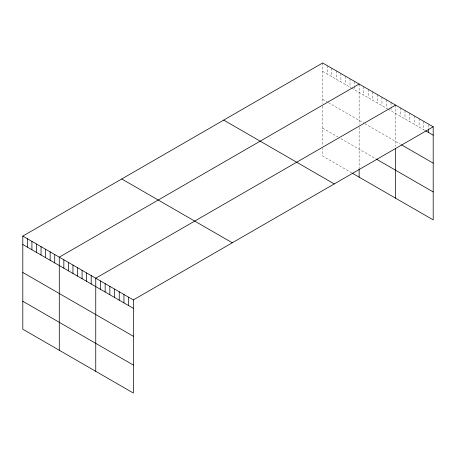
<?xml version="1.0" encoding="UTF-8"?>
<svg xmlns="http://www.w3.org/2000/svg" width="456" height="456" viewBox="0 0 456 456"><rect width="100%" height="100%" fill="white"/><g stroke="black" fill="none" stroke-linecap="round" stroke-linejoin="round"><path stroke-width="0.34" stroke-dasharray="2.28 1.71" d="M322.66 62.974L322.66 103.438M322.66 71.37L351.16 87.826M351.73 88.15L387.634 108.881M388.204 109.212L424.981 130.444M322.66 99.322L327.22 101.956M328.36 102.617L363.7 123.017M364.84 123.679L400.317 144.159M322.66 128.125L338.05 137.011M340.9 138.658L375.67 158.728M351.73 172.864L322.66 156.083L322.66 148.394M428.503 124.784L428.503 128.279M423.806 121.37L423.806 129.766M419.104 118.657L419.104 127.053M414.407 115.944L414.407 124.34M409.71 113.236L409.71 121.627M405.013 110.523L405.013 118.913M400.317 107.81L400.317 116.206M395.614 105.097L395.614 146.245M391.054 102.463L391.054 106.664M391.054 107.359L391.054 110.859M386.494 99.83L386.494 108.226M381.94 97.196L381.94 105.592M377.38 94.569L377.38 102.959M372.82 91.935L372.82 100.326M368.26 89.302L368.26 97.698M363.7 86.668L363.7 95.065M359.14 84.035L359.14 124.499M359.14 127.241L359.14 168.059M354.58 81.402L354.58 85.603M354.58 86.298L354.58 89.798M350.02 78.774L350.02 87.164M345.46 76.141L345.46 84.531M340.9 73.507L340.9 81.898M336.34 70.874L336.34 79.27M331.78 68.24L331.78 76.636M327.22 65.607L327.22 74.003M322.66 106.185L322.66 144.9"/><path stroke-width="0.68" d="M22.8 236.1L133.34 299.917L133.34 393.026L22.8 329.203L22.8 236.1L322.66 62.974L433.2 126.796L433.2 219.9L352.3 173.195M359.14 84.035L59.28 257.161L59.28 350.265M395.614 105.097L95.754 278.217L95.754 371.327M133.34 299.917L433.2 126.796M425.568 130.781L433.2 135.187M401.491 144.837L433.2 163.145M376.24 159.058L433.2 191.947M223.708 120.105L334.248 183.928M121.752 178.969L232.292 242.786M22.8 244.49L133.34 308.313M22.8 272.449L133.34 336.266M22.8 301.251L133.34 365.068M428.503 128.98L428.503 132.479M395.614 148.303L395.614 198.2M359.14 168.754L359.14 177.145M128.643 297.204L128.643 305.6M123.946 294.496L123.946 302.887M119.244 291.783L119.244 300.173M114.547 289.07L114.547 297.46M109.85 286.357L109.85 294.753M105.154 283.643L105.154 292.039M100.457 280.93L100.457 289.326M91.194 275.589L91.194 283.98M86.634 272.956L86.634 281.346M82.074 270.322L82.074 278.719M77.52 267.689L77.52 276.085M72.96 265.056L72.96 273.452M68.4 262.422L68.4 270.818M63.84 259.789L63.84 268.185M54.72 254.528L54.72 262.918M50.16 251.894L50.16 260.29M45.6 249.261L45.6 257.657M41.04 246.628L41.04 255.024M36.48 243.994L36.48 252.39M31.92 241.366L31.92 249.757M27.36 238.733L27.36 247.123"/></g></svg>
